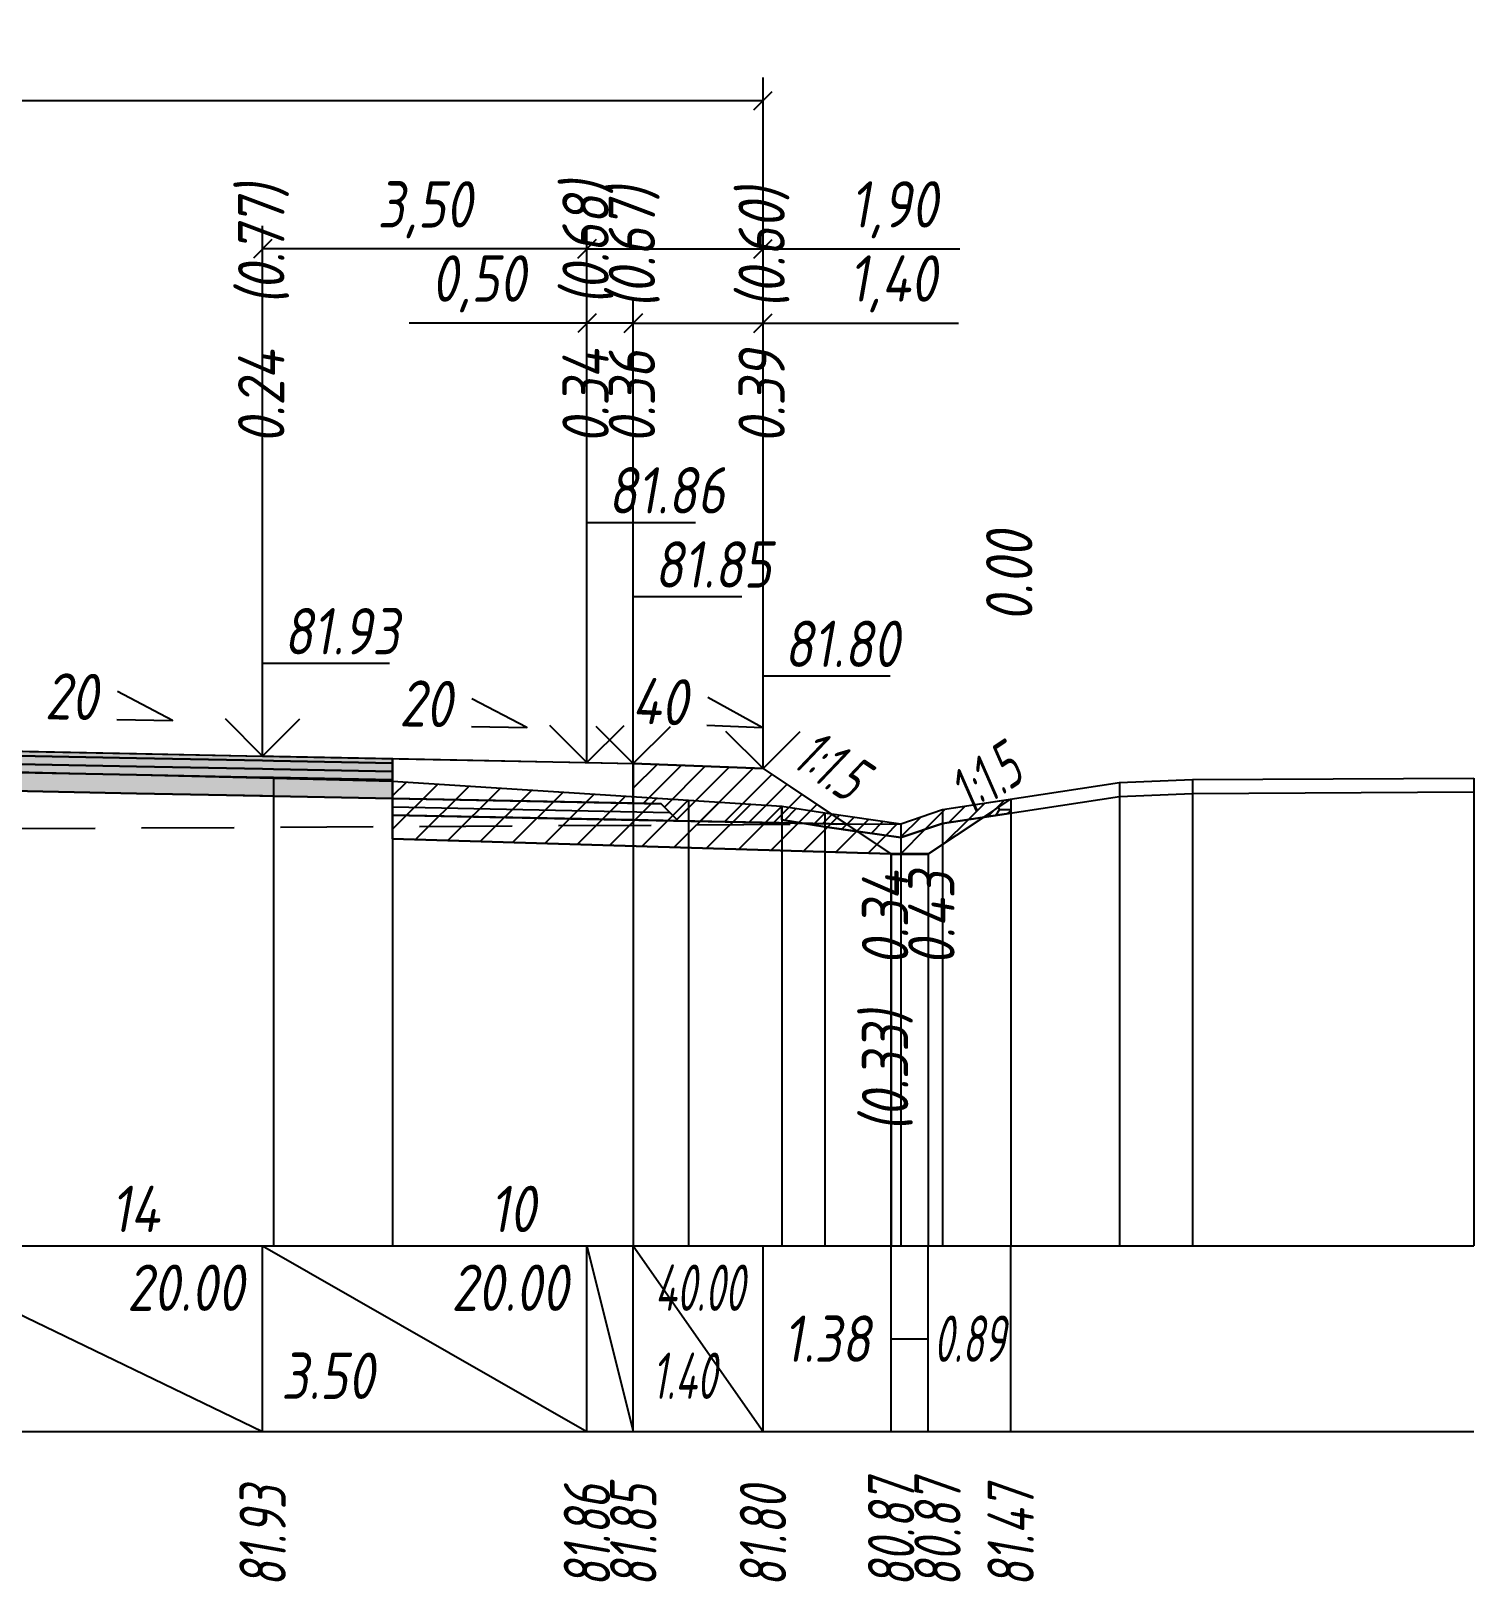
# Model space of a CAD drawing. Extents: x -717 to 1451, y -133302 to 233.
# Drawn here: x 166.3 to 244.2, y -25152.1 to -25068.5 of the extents above; entities that cross this region are included whole.
import ezdxf
from ezdxf.enums import TextEntityAlignment as Align

# ---------------------------------------------------------------- set-up
doc = ezdxf.new("R2010")
doc.units = 0
doc.linetypes.add('штриховая', pattern=[0.75, 0.5, -0.25])
for name, color, linetype in [('Интерполированный поперечник', 2, 'Continuous'), ('Код_514', 1, 'Continuous'), ('Контур_0', 7, 'Continuous'), ('Контур_2521', 7, 'Continuous'), ('Контур_2564', 7, 'Continuous'), ('Контур_2660', 7, 'Continuous'), ('Контур_2665', 7, 'Continuous'), ('Контур_400', 7, 'Continuous'), ('Контур_508', 7, 'Continuous'), ('Контур_512', 7, 'Continuous'), ('Контур_513', 7, 'Continuous'), ('Контур_818', 7, 'Continuous'), ('Красный поперечник', 1, 'Continuous'), ('Объём_2501', 7, 'Continuous'), ('Объём_2564', 7, 'Continuous'), ('Объём_2650', 7, 'Continuous'), ('Объём_2660', 7, 'Continuous'), ('Объём_2661', 7, 'Continuous'), ('Объём_2662', 7, 'Continuous'), ('Объём_2663', 7, 'Continuous'), ('Объём_2664', 7, 'Continuous'), ('Объём_2665', 7, 'Continuous'), ('Объём_2666', 7, 'Continuous'), ('Объём_2667', 7, 'Continuous'), ('Объём_2668', 7, 'Continuous'), ('Объём_2669', 7, 'Continuous'), ('Объём_2675', 7, 'Continuous'), ('Объём_2753', 7, 'Continuous'), ('Откосы', 7, 'Continuous'), ('Отметки покрытия', 7, 'Continuous'), ('Рабочие отметки', 7, 'Continuous'), ('Рабочие отметки доп.', 7, 'Continuous'), ('Слои выравнивания', 7, 'Continuous'), ('Таблица', 7, 'Continuous'), ('Уклоны проезжей части', 7, 'Continuous'), ('Черный поперечник', 3, 'Continuous')]:
    doc.layers.add(name, color=color, linetype=linetype)
for name, color, linetype, true_color in [('Контур_2540', 2, 'Continuous', 0xffff00), ('Контур_2560', 2, 'Continuous', 0xffff00), ('Контур_2561', 7, 'Continuous', 0xff8040), ('Контур_2562', 3, 'Continuous', 0x00ff00), ('Контур_2563', 7, 'Continuous', 0xff8000), ('Контур_2570', 7, 'Continuous', 0x80ff00), ('Контур_2725', 7, 'Continuous', 0x323232), ('Контур_2736', 4, 'Continuous', 0x00ffff), ('Контур_2737', 4, 'Continuous', 0x00ffff), ('Контур_2738', 4, 'Continuous', 0x00ffff), ('Контур_2739', 4, 'Continuous', 0x00ffff), ('Контур_2741', 4, 'Continuous', 0x00ffff), ('Контур_2742', 4, 'Continuous', 0x00ffff), ('Контур_2743', 4, 'Continuous', 0x00ffff), ('Контур_2744', 7, 'Continuous', 0xa4ffff), ('Контур_2745', 7, 'Continuous', 0xa4ffff), ('Контур_2747', 4, 'Continuous', 0x00ffff), ('Контур_2748', 4, 'Continuous', 0x00ffff), ('Контур_2749', 4, 'Continuous', 0x00ffff), ('Контур_2750', 4, 'Continuous', 0x00ffff), ('Контур_2751', 4, 'Continuous', 0x00ffff), ('Контур_2752', 4, 'Continuous', 0x00ffff), ('Контур_2760', 7, 'Continuous', 0x323232), ('Контур_2761', 7, 'Continuous', 0x323232), ('Контур_2762', 7, 'Continuous', 0x323232), ('Контур_2763', 7, 'Continuous', 0x323232), ('Контур_402', 7, 'Continuous', 0xff6464), ('Контур_703', 4, 'Continuous', 0x00ffff), ('Контур_705', 4, 'Continuous', 0x00ffff), ('Контур_707', 4, 'Continuous', 0x00ffff), ('Контур_720', 131, 'Continuous', 0xaaffff), ('Объём_2500', 7, 'Continuous', 0xc0c0c0), ('Объём_2520', 7, 'Continuous', 0x80ffff), ('Объём_2540', 2, 'Continuous', 0xffff00), ('Объём_2560', 2, 'Continuous', 0xffff00), ('Объём_2561', 7, 'Continuous', 0xff8040), ('Объём_2562', 3, 'Continuous', 0x00ff00), ('Объём_2563', 7, 'Continuous', 0xff8000), ('Объём_2570', 7, 'Continuous', 0x80ff00), ('Объём_2600', 7, 'Continuous', 0x808000), ('Объём_2620', 2, 'Continuous', 0xffff00), ('Объём_2746', 2, 'Continuous', 0xffff00)]:
    doc.layers.add(name, color=color, linetype=linetype, true_color=true_color)
doc.styles.get("Standard").update_dxf_attribs({"font": 'txt', "height": 2.5})
doc.styles.add('М', font='romand.shx', dxfattribs={"width": 0.8, "oblique": 10, "height": 2.5})
doc.dimstyles.new('ISO-25', dxfattribs={"dimtxt": 2.5, "dimasz": 2.5, "dimexe": 1.25, "dimexo": 0.625, "dimtad": 1, "dimtxsty": 'Standard', "dimcen": 2.5, "dimadec": 0, "dimazin": 0, "dimtfac": 1, "dimtmove": 0, "dimatfit": 3, "dimfxl": 1, "dimarcsym": 0})

# ---------------------------------------------------------------- blocks, each defined once
blk = doc.blocks.new('_Oblique')
at = {"color": 0, "linetype": 'ByBlock', "lineweight": -2}
blk.add_line((-0.5, -0.5), (0.5, 0.5), dxfattribs=at)
blk = doc.blocks.new('*D609')
at = {"color": 0, "lineweight": -2, "transparency": 16777216}
for p, q in [((198.846, -25107.409), (198.846, -25082.969)), ((205.846, -25107.689), (205.846, -25082.969)), ((198.846, -25084.219), (205.846, -25084.219)), ((205.846, -25084.219), (216.396, -25084.219))]:
    blk.add_line(p, q, dxfattribs=at)
at = {"layer": 'Defpoints', "color": 0, "transparency": 16777216}
for p in [(205.846, -25084.219), (198.846, -25108.034), (205.846, -25108.314)]:
    blk.add_point(p, dxfattribs=at)
at = {"color": 0, "lineweight": -2, "transparency": 16777216, "rotation": 180}
blk.add_blockref('_Oblique', (198.846, -25084.219), dxfattribs=at)
at = {"color": 0, "lineweight": -2, "transparency": 16777216}
blk.add_blockref('_Oblique', (205.846, -25084.219), dxfattribs=at)
at = {"color": 0, "transparency": 16777216, "insert": (212.856, -25082.106), "char_height": 2.5, "width": 8.75, "attachment_point": 5, "style": 'М'}
blk.add_mtext('1,40', dxfattribs=at)
blk = doc.blocks.new('*D611')
at = {"color": 0, "lineweight": -2, "transparency": 16777216}
for p, q in [((196.346, -25107.359), (196.346, -25082.969)), ((198.846, -25107.409), (198.846, -25082.969)), ((196.346, -25084.219), (186.743, -25084.219)), ((198.846, -25084.219), (196.346, -25084.219))]:
    blk.add_line(p, q, dxfattribs=at)
at = {"layer": 'Defpoints', "color": 0, "transparency": 16777216}
for p in [(198.846, -25084.219), (196.346, -25107.984), (198.846, -25108.034)]:
    blk.add_point(p, dxfattribs=at)
at = {"color": 0, "lineweight": -2, "transparency": 16777216, "rotation": 180}
blk.add_blockref('_Oblique', (196.346, -25084.219), dxfattribs=at)
at = {"color": 0, "lineweight": -2, "transparency": 16777216}
blk.add_blockref('_Oblique', (198.846, -25084.219), dxfattribs=at)
at = {"color": 0, "transparency": 16777216, "insert": (190.505, -25082.106), "char_height": 2.5, "width": 9.16667, "attachment_point": 5, "style": 'М'}
blk.add_mtext('0,50', dxfattribs=at)
blk = doc.blocks.new('*D613')
at = {"color": 0, "lineweight": -2, "transparency": 16777216}
for p, q in [((178.846, -25107.009), (178.846, -25078.969)), ((196.346, -25107.359), (196.346, -25078.969)), ((196.346, -25080.219), (178.846, -25080.219))]:
    blk.add_line(p, q, dxfattribs=at)
at = {"layer": 'Defpoints', "color": 0, "transparency": 16777216}
for p in [(178.846, -25080.219), (178.846, -25107.634), (196.346, -25107.984)]:
    blk.add_point(p, dxfattribs=at)
at = {"color": 0, "lineweight": -2, "transparency": 16777216, "rotation": 180}
blk.add_blockref('_Oblique', (178.846, -25080.219), dxfattribs=at)
at = {"color": 0, "lineweight": -2, "transparency": 16777216}
blk.add_blockref('_Oblique', (196.346, -25080.219), dxfattribs=at)
at = {"color": 0, "transparency": 16777216, "insert": (187.596, -25078.106), "char_height": 2.5, "width": 9.58333, "attachment_point": 5, "style": 'М'}
blk.add_mtext('3,50', dxfattribs=at)
blk = doc.blocks.new('*D614')
at = {"color": 0, "lineweight": -2, "transparency": 16777216}
for p, q in [((196.346, -25107.359), (196.346, -25078.969)), ((205.846, -25107.689), (205.846, -25078.969)), ((196.346, -25080.219), (205.846, -25080.219)), ((205.846, -25080.219), (216.461, -25080.219))]:
    blk.add_line(p, q, dxfattribs=at)
at = {"layer": 'Defpoints', "color": 0, "transparency": 16777216}
for p in [(196.346, -25080.219), (196.346, -25107.984), (205.846, -25108.314)]:
    blk.add_point(p, dxfattribs=at)
at = {"color": 0, "lineweight": -2, "transparency": 16777216, "rotation": 180}
blk.add_blockref('_Oblique', (196.346, -25080.219), dxfattribs=at)
at = {"color": 0, "lineweight": -2, "transparency": 16777216}
blk.add_blockref('_Oblique', (205.846, -25080.219), dxfattribs=at)
at = {"color": 0, "transparency": 16777216, "insert": (212.92, -25078.106), "char_height": 2.5, "width": 8.75, "attachment_point": 5, "style": 'М'}
blk.add_mtext('1,90', dxfattribs=at)
blk = doc.blocks.new('*D616')
at = {"color": 0, "lineweight": -2, "transparency": 16777216}
for p, q in [((110.346, -25107.689), (110.346, -25070.969)), ((205.846, -25107.689), (205.846, -25070.969)), ((110.346, -25072.219), (205.846, -25072.219))]:
    blk.add_line(p, q, dxfattribs=at)
at = {"layer": 'Defpoints', "color": 0, "transparency": 16777216}
for p in [(205.846, -25072.219), (110.346, -25108.314), (205.846, -25108.314)]:
    blk.add_point(p, dxfattribs=at)
at = {"color": 0, "lineweight": -2, "transparency": 16777216, "rotation": 180}
blk.add_blockref('_Oblique', (110.346, -25072.219), dxfattribs=at)
at = {"color": 0, "lineweight": -2, "transparency": 16777216}
blk.add_blockref('_Oblique', (205.846, -25072.219), dxfattribs=at)
at = {"color": 0, "transparency": 16777216, "insert": (158.096, -25070.106), "char_height": 2.5, "width": 10.41667, "attachment_point": 5, "style": 'М'}
blk.add_mtext('19,10', dxfattribs=at)

msp = doc.modelspace()

# ---------------------------------------------------------------- hatches: boundary and pattern name
at = {"layer": 'Объём_2563'}
h = msp.add_hatch(dxfattribs=at)
h.set_pattern_fill('ANSI31', color=256, scale=0.3)
h.paths.add_polyline_path([(201.265, -25111.07), (200.346, -25110.151), (198.846, -25110.121), (198.846, -25107.971), (205.846, -25108.251), (210.346, -25111.251)])
at = {"layer": 'Объём_2570'}
h = msp.add_hatch(dxfattribs=at)
h.set_pattern_fill('ANSI31', color=256, scale=0.2)
h.paths.add_polyline_path([(219.207, -25110.645), (215.525, -25111.203), (213.285, -25111.972), (209.178, -25111.394), (206.857, -25111.018), (206.857, -25110.268), (209.178, -25110.644), (213.285, -25111.222), (215.525, -25110.453), (219.207, -25109.895)])
at = {"layer": 'Объём_2600'}
h = msp.add_hatch(dxfattribs=at)
h.set_pattern_fill('ANSI31', color=6, scale=0.4)
h.paths.add_polyline_path([(206.857, -25110.268), (206.857, -25111.018), (209.178, -25111.394), (213.285, -25111.972), (215.525, -25111.203), (217.75, -25110.866), (214.78, -25112.846), (212.738, -25112.846), (185.859, -25112.039), (185.859, -25108.925)])
h = msp.add_hatch(dxfattribs=at)
h.set_pattern_fill('HONEY', color=5, scale=0.3)
h.paths.add_polyline_path([(217.75, -25110.866), (219.207, -25109.895), (219.207, -25110.645)])
at = {"layer": 'Слои выравнивания'}
for color, points in [(2, [(158.096, -25107.156), (159.659, -25107.188), (161.083, -25107.216), (172.032, -25107.435), (178.846, -25107.571), (179.434, -25107.583), (185.859, -25107.712), (185.859, -25107.962), (179.434, -25107.833), (178.846, -25107.821), (172.032, -25107.685), (161.083, -25107.466), (159.659, -25107.438), (158.096, -25107.406)]), (3, [(158.096, -25107.406), (159.659, -25107.438), (161.083, -25107.466), (172.032, -25107.685), (178.846, -25107.821), (179.434, -25107.833), (185.859, -25107.962), (185.859, -25108.412), (179.434, -25108.283), (178.846, -25108.271), (172.032, -25108.135), (161.083, -25107.916), (159.659, -25107.888), (158.096, -25107.856)]), (4, [(158.096, -25107.856), (159.659, -25107.888), (161.083, -25107.916), (172.032, -25108.135), (178.846, -25108.271), (179.434, -25108.283), (185.859, -25108.412), (185.859, -25108.862), (179.434, -25108.733), (178.846, -25108.721), (172.032, -25108.585), (161.083, -25108.366), (159.659, -25108.338), (158.096, -25108.306)]), (5, [(158.096, -25108.306), (159.659, -25108.338), (161.083, -25108.366), (172.032, -25108.585), (178.846, -25108.721), (179.434, -25108.733), (185.859, -25108.862), (185.859, -25109.862), (179.434, -25109.733), (178.846, -25109.721), (172.032, -25109.585), (161.083, -25109.366), (159.659, -25109.338), (158.096, -25109.306)])]:
    msp.add_hatch(color=color, dxfattribs=at).paths.add_polyline_path(points)

# ---------------------------------------------------------------- linework, layer by layer
at = {"layer": 'Интерполированный поперечник', "linetype": 'штриховая', "ltscale": 10, "flags": 128}
msp.add_lwpolyline([(104.807, -25111.817), (213.285, -25111.222)], dxfattribs=at)
at = {"layer": 'Код_514'}
for p, q in [((158.096, -25134), (178.846, -25144)), ((178.846, -25144), (178.846, -25134)), ((178.846, -25134), (196.346, -25144)), ((196.346, -25144), (196.346, -25134)), ((196.346, -25134), (198.846, -25144)), ((198.846, -25144), (198.846, -25134)), ((198.846, -25134), (205.846, -25144)), ((205.846, -25144), (205.846, -25134)), ((212.759, -25144), (212.759, -25134)), ((214.759, -25144), (214.759, -25134)), ((219.207, -25144), (219.207, -25134)), ((212.759, -25139), (214.759, -25139))]:
    msp.add_line(p, q, dxfattribs=at)
at = {"layer": 'Контур_0', "flags": 128}
for points in [[(185.859, -25107.712), (198.846, -25107.971), (198.846, -25110.121), (185.859, -25109.862), (185.859, -25107.712), (185.859, -25107.712)], [(205.846, -25108.251), (210.327, -25111.238), (210.327, -25111.238), (210.327, -25111.238), (210.327, -25111.238), (210.327, -25111.238), (210.327, -25111.238), (210.327, -25111.238), (210.327, -25111.238), (210.327, -25111.238), (210.327, -25111.238), (210.327, -25111.238), (210.327, -25111.238), (210.327, -25111.238), (210.327, -25111.238), (212.759, -25112.86)], [(205.846, -25108.251), (210.327, -25111.238), (210.327, -25111.238), (210.327, -25111.238), (210.327, -25111.238), (210.327, -25111.238), (210.327, -25111.238), (210.327, -25111.238), (210.327, -25111.238), (210.327, -25111.238), (210.327, -25111.238), (210.327, -25111.238), (210.327, -25111.238), (210.327, -25111.238), (210.327, -25111.238), (212.759, -25112.86), (214.759, -25112.86), (219.207, -25109.895), (219.207, -25109.895), (219.207, -25109.895), (219.207, -25109.895), (219.207, -25109.895), (219.207, -25109.895), (219.207, -25109.895), (219.207, -25109.895), (219.207, -25109.895), (219.207, -25109.895), (219.207, -25109.895), (219.207, -25109.895), (219.207, -25109.895)], [(198.846, -25111.021), (185.859, -25110.762), (185.859, -25109.862), (200.346, -25110.151), (201.265, -25111.07), (198.846, -25111.021), (198.846, -25111.021)], [(198.846, -25110.121), (200.346, -25110.151), (201.265, -25111.07), (210.346, -25111.251)]]:
    msp.add_lwpolyline(points, dxfattribs=at)
at = {"layer": 'Контур_2521', "color": 250, "flags": 128}
msp.add_lwpolyline([(185.859, -25110.312), (200.806, -25110.611)], dxfattribs=at)
at = {"layer": 'Контур_2540', "flags": 128}
msp.add_lwpolyline([(196.346, -25110.971), (210.346, -25111.251), (212.738, -25112.846), (185.859, -25112.039), (185.859, -25110.762), (196.346, -25110.971), (196.346, -25110.971)], dxfattribs=at)
at = {"layer": 'Контур_2560', "flags": 128}
msp.add_lwpolyline([(198.846, -25107.971), (205.846, -25108.251), (205.846, -25108.251), (205.846, -25108.251)], dxfattribs=at)
at = {"layer": 'Контур_2561', "flags": 128}
msp.add_lwpolyline([(198.846, -25107.971), (198.846, -25107.971), (205.846, -25108.251), (205.846, -25108.251), (198.846, -25107.971)], dxfattribs=at)
at = {"layer": 'Контур_2562', "flags": 128}
msp.add_lwpolyline([(205.846, -25108.251), (205.846, -25108.251), (205.846, -25108.251), (205.846, -25108.251), (205.846, -25108.251)], dxfattribs=at)
at = {"layer": 'Контур_2563', "flags": 128}
msp.add_lwpolyline([(201.265, -25111.07), (200.346, -25110.151), (198.846, -25110.121), (198.846, -25107.971), (205.846, -25108.251), (210.346, -25111.251), (201.265, -25111.07), (201.265, -25111.07)], dxfattribs=at)
at = {"layer": 'Контур_2564', "flags": 128}
msp.add_lwpolyline([(198.846, -25107.971), (205.846, -25108.251)], dxfattribs=at)
at = {"layer": 'Контур_2570', "flags": 128}
msp.add_lwpolyline([(161.083, -25108.31), (179.434, -25108.771), (185.859, -25108.925), (201.824, -25109.948), (206.857, -25110.268), (206.857, -25111.018), (209.178, -25111.394), (213.285, -25111.972), (213.285, -25111.972), (215.525, -25111.203), (225.087, -25109.752), (229.02, -25109.591), (244.207, -25109.511)], dxfattribs=at)
at = {"layer": 'Контур_2660', "flags": 128}
msp.add_lwpolyline([(185.859, -25112.039), (212.738, -25112.846)], dxfattribs=at)
at = {"layer": 'Контур_2665', "flags": 128}
msp.add_lwpolyline([(205.846, -25108.251), (205.846, -25108.251)], dxfattribs=at)
at = {"layer": 'Контур_2725', "flags": 128}
msp.add_lwpolyline([(136.534, -25109.738), (137.346, -25109.721), (142.804, -25109.612), (158.096, -25109.306), (159.659, -25109.338), (161.083, -25109.366), (172.032, -25109.585), (178.846, -25109.721), (179.434, -25109.733), (185.859, -25109.862)], dxfattribs=at)
at = {"layer": 'Контур_2736', "flags": 128}
for points in [[(205.846, -25108.251), (210.327, -25111.238)], [(210.327, -25111.238), (212.759, -25112.86)]]:
    msp.add_lwpolyline(points, dxfattribs=at)
at = {"layer": 'Контур_2737', "flags": 128}
msp.add_lwpolyline([(210.327, -25111.238), (210.327, -25111.238)], dxfattribs=at)
at = {"layer": 'Контур_2738', "flags": 128}
msp.add_lwpolyline([(210.327, -25111.238), (210.327, -25111.238)], dxfattribs=at)
at = {"layer": 'Контур_2739', "flags": 128}
msp.add_lwpolyline([(210.327, -25111.238), (210.327, -25111.238)], dxfattribs=at)
at = {"layer": 'Контур_2741', "flags": 128}
msp.add_lwpolyline([(219.207, -25109.895), (219.207, -25109.895)], dxfattribs=at)
at = {"layer": 'Контур_2742', "flags": 128}
msp.add_lwpolyline([(219.207, -25109.895), (219.207, -25109.895)], dxfattribs=at)
at = {"layer": 'Контур_2743', "flags": 128}
msp.add_lwpolyline([(219.207, -25109.895), (219.207, -25109.895)], dxfattribs=at)
at = {"layer": 'Контур_2744', "flags": 128}
msp.add_lwpolyline([(219.207, -25109.895), (219.207, -25109.895)], dxfattribs=at)
msp.add_lwpolyline([(219.207, -25109.895), (219.207, -25109.895)], dxfattribs=at)
msp.add_lwpolyline([(219.207, -25109.895), (219.207, -25109.895)], dxfattribs=at)
msp.add_lwpolyline([(219.207, -25109.895), (219.207, -25109.895)], dxfattribs=at)
msp.add_lwpolyline([(219.207, -25109.895), (219.207, -25109.895)], dxfattribs=at)
msp.add_lwpolyline([(219.207, -25109.895), (219.207, -25109.895)], dxfattribs=at)
at = {"layer": 'Контур_2745', "flags": 128}
msp.add_lwpolyline([(210.327, -25111.238), (210.327, -25111.238)], dxfattribs=at)
msp.add_lwpolyline([(210.327, -25111.238), (210.327, -25111.238)], dxfattribs=at)
msp.add_lwpolyline([(210.327, -25111.238), (210.327, -25111.238)], dxfattribs=at)
msp.add_lwpolyline([(210.327, -25111.238), (210.327, -25111.238)], dxfattribs=at)
msp.add_lwpolyline([(210.327, -25111.238), (210.327, -25111.238)], dxfattribs=at)
msp.add_lwpolyline([(210.327, -25111.238), (210.327, -25111.238)], dxfattribs=at)
at = {"layer": 'Контур_2747', "flags": 128}
msp.add_lwpolyline([(210.327, -25111.238), (210.327, -25111.238)], dxfattribs=at)
at = {"layer": 'Контур_2748', "flags": 128}
msp.add_lwpolyline([(210.327, -25111.238), (210.327, -25111.238)], dxfattribs=at)
at = {"layer": 'Контур_2749', "flags": 128}
msp.add_lwpolyline([(210.327, -25111.238), (210.327, -25111.238)], dxfattribs=at)
at = {"layer": 'Контур_2750', "flags": 128}
msp.add_lwpolyline([(219.207, -25109.895), (219.207, -25109.895)], dxfattribs=at)
at = {"layer": 'Контур_2751', "flags": 128}
msp.add_lwpolyline([(219.207, -25109.895), (219.207, -25109.895)], dxfattribs=at)
at = {"layer": 'Контур_2752', "flags": 128}
msp.add_lwpolyline([(219.207, -25109.895), (219.207, -25109.895)], dxfattribs=at)
at = {"layer": 'Контур_2760', "flags": 128}
msp.add_lwpolyline([(136.534, -25107.588), (137.346, -25107.571), (142.804, -25107.462), (158.096, -25107.156), (159.659, -25107.188), (161.083, -25107.216), (172.032, -25107.435), (178.846, -25107.571), (179.434, -25107.583), (185.859, -25107.712)], dxfattribs=at)
at = {"layer": 'Контур_2761', "flags": 128}
msp.add_lwpolyline([(136.534, -25107.838), (137.346, -25107.821), (142.804, -25107.712), (158.096, -25107.406), (159.659, -25107.438), (161.083, -25107.466), (172.032, -25107.685), (178.846, -25107.821), (179.434, -25107.833), (185.859, -25107.962)], dxfattribs=at)
at = {"layer": 'Контур_2762', "flags": 128}
msp.add_lwpolyline([(136.534, -25108.288), (137.346, -25108.271), (142.804, -25108.162), (158.096, -25107.856), (159.659, -25107.888), (161.083, -25107.916), (172.032, -25108.135), (178.846, -25108.271), (179.434, -25108.283), (185.859, -25108.412)], dxfattribs=at)
at = {"layer": 'Контур_2763', "flags": 128}
msp.add_lwpolyline([(136.534, -25108.738), (137.346, -25108.721), (142.804, -25108.612), (158.096, -25108.306), (159.659, -25108.338), (161.083, -25108.366), (172.032, -25108.585), (178.846, -25108.721), (179.434, -25108.733), (185.859, -25108.862)], dxfattribs=at)
at = {"layer": 'Контур_400', "flags": 128}
msp.add_lwpolyline([(158.096, -25107.156), (178.846, -25107.571), (196.346, -25107.921), (196.346, -25107.921), (196.346, -25107.921), (196.346, -25107.921), (196.346, -25107.921), (196.346, -25107.921), (198.846, -25107.971)], dxfattribs=at)
at = {"layer": 'Контур_402', "flags": 128}
msp.add_lwpolyline([(105, -25112.799), (136.534, -25111.853), (136.534, -25109.738), (158.096, -25109.306), (185.859, -25109.862), (185.859, -25112.039), (212.738, -25112.846)], dxfattribs=at)
at = {"layer": 'Контур_508', "flags": 128}
msp.add_lwpolyline([(105, -25112.799), (136.534, -25111.853), (136.534, -25109.738), (158.096, -25109.306), (185.859, -25109.862), (185.859, -25112.039), (212.738, -25112.846), (212.759, -25112.86), (214.759, -25112.86), (219.207, -25109.895)], dxfattribs=at)
at = {"layer": 'Контур_512', "flags": 128}
msp.add_lwpolyline([(185.859, -25112.039), (212.738, -25112.846), (212.759, -25112.86), (214.759, -25112.86), (219.207, -25109.895)], dxfattribs=at)
at = {"layer": 'Контур_513', "flags": 128}
msp.add_lwpolyline([(105, -25112.799), (136.534, -25111.853), (136.534, -25109.738), (158.096, -25109.306), (185.859, -25109.862), (185.859, -25112.039), (212.738, -25112.846), (212.759, -25112.86), (214.759, -25112.86), (219.207, -25109.895)], dxfattribs=at)
at = {"layer": 'Контур_703', "flags": 128}
msp.add_lwpolyline([(205.846, -25108.251), (210.327, -25111.238)], dxfattribs=at)
at = {"layer": 'Контур_705', "flags": 128}
msp.add_lwpolyline([(210.327, -25111.238), (210.327, -25111.238)], dxfattribs=at)
at = {"layer": 'Контур_707', "flags": 128}
msp.add_lwpolyline([(214.759, -25112.86), (219.207, -25109.895)], dxfattribs=at)
at = {"layer": 'Контур_720', "flags": 128}
msp.add_lwpolyline([(212.759, -25112.86), (214.759, -25112.86)], dxfattribs=at)
at = {"layer": 'Контур_818', "flags": 128}
msp.add_lwpolyline([(105, -25112.537), (112.189, -25111.433), (115.051, -25110.984), (115.051, -25110.234), (130.767, -25109.187), (136.534, -25108.795), (142.804, -25108.67), (158.096, -25108.368), (161.083, -25108.31), (179.434, -25108.771), (185.859, -25108.925), (201.824, -25109.948), (206.857, -25110.268), (206.857, -25111.018), (209.178, -25111.394), (213.285, -25111.972), (213.285, -25111.972), (215.525, -25111.203), (219.207, -25110.645)], dxfattribs=at)
at = {"layer": 'Красный поперечник'}
for p, q in [((158.096, -25107.156), (178.846, -25107.571)), ((178.846, -25107.571), (196.346, -25107.921)), ((196.346, -25107.921), (198.846, -25107.971)), ((198.846, -25107.971), (205.846, -25108.251)), ((205.846, -25108.251), (212.759, -25112.86)), ((214.759, -25112.86), (219.207, -25109.895)), ((219.207, -25109.895), (219.207, -25134)), ((185.859, -25112.039), (185.859, -25134)), ((212.738, -25112.846), (212.738, -25134)), ((212.759, -25112.86), (212.759, -25134)), ((212.759, -25112.86), (214.759, -25112.86)), ((214.759, -25112.86), (214.759, -25134))]:
    msp.add_line(p, q, dxfattribs=at)
at = {"layer": 'Объём_2500', "flags": 128}
msp.add_lwpolyline([(185.859, -25107.712), (198.846, -25107.971), (198.846, -25110.121), (185.859, -25109.862), (185.859, -25107.712), (185.859, -25107.712)], dxfattribs=at)
at = {"layer": 'Объём_2501', "flags": 128}
msp.add_lwpolyline([(158.096, -25107.156), (178.846, -25107.571), (196.346, -25107.921), (196.346, -25107.921), (196.346, -25107.921), (196.346, -25107.921), (196.346, -25107.921), (196.346, -25107.921), (198.846, -25107.971)], dxfattribs=at)
at = {"layer": 'Объём_2520', "color": 250, "flags": 128}
msp.add_lwpolyline([(198.846, -25111.021), (185.859, -25110.762), (185.859, -25109.862), (200.346, -25110.151), (201.265, -25111.07), (198.846, -25111.021), (198.846, -25111.021)], dxfattribs=at)
at = {"layer": 'Объём_2540', "flags": 128}
msp.add_lwpolyline([(196.346, -25110.971), (210.346, -25111.251), (212.738, -25112.846), (185.859, -25112.039), (185.859, -25110.762), (196.346, -25110.971), (196.346, -25110.971)], dxfattribs=at)
at = {"layer": 'Объём_2560', "flags": 128}
msp.add_lwpolyline([(198.846, -25107.971), (205.846, -25108.251), (205.846, -25108.251), (205.846, -25108.251)], dxfattribs=at)
at = {"layer": 'Объём_2561', "flags": 128}
msp.add_lwpolyline([(198.846, -25107.971), (198.846, -25107.971), (205.846, -25108.251), (205.846, -25108.251), (198.846, -25107.971)], dxfattribs=at)
at = {"layer": 'Объём_2562', "flags": 128}
msp.add_lwpolyline([(205.846, -25108.251), (205.846, -25108.251), (205.846, -25108.251), (205.846, -25108.251), (205.846, -25108.251)], dxfattribs=at)
at = {"layer": 'Объём_2563', "color": 250, "flags": 128}
msp.add_lwpolyline([(201.265, -25111.07), (200.346, -25110.151), (198.846, -25110.121), (198.846, -25107.971), (205.846, -25108.251), (210.346, -25111.251), (201.265, -25111.07), (201.265, -25111.07)], dxfattribs=at)
at = {"layer": 'Объём_2564', "flags": 128}
msp.add_lwpolyline([(198.846, -25107.971), (205.846, -25108.251)], dxfattribs=at)
at = {"layer": 'Объём_2570', "flags": 128}
msp.add_lwpolyline([(219.207, -25110.645), (215.525, -25111.203), (213.285, -25111.972), (209.178, -25111.394), (206.857, -25111.018), (206.857, -25110.268), (209.178, -25110.644), (213.285, -25111.222), (215.525, -25110.453), (219.207, -25109.895), (219.207, -25110.645), (219.207, -25110.645)], dxfattribs=at)
at = {"layer": 'Объём_2600', "color": 5, "flags": 128}
msp.add_lwpolyline([(217.75, -25110.866), (219.207, -25109.895), (219.207, -25110.645), (217.75, -25110.866), (217.75, -25110.866)], dxfattribs=at)
at = {"layer": 'Объём_2620', "flags": 128}
msp.add_lwpolyline([(212.738, -25112.846), (214.78, -25112.846), (214.759, -25112.86), (212.759, -25112.86), (212.738, -25112.846), (212.738, -25112.846)], dxfattribs=at)
at = {"layer": 'Объём_2650', "color": 6, "flags": 128}
msp.add_lwpolyline([(206.857, -25110.268), (206.857, -25111.018), (209.178, -25111.394), (213.285, -25111.972), (215.525, -25111.203), (217.75, -25110.866), (214.78, -25112.846), (212.738, -25112.846), (185.859, -25112.039), (185.859, -25108.925), (206.857, -25110.268), (206.857, -25110.268)], dxfattribs=at)
at = {"layer": 'Объём_2660', "flags": 128}
msp.add_lwpolyline([(185.859, -25112.039), (212.738, -25112.846)], dxfattribs=at)
at = {"layer": 'Объём_2661', "flags": 128}
msp.add_lwpolyline([(205.846, -25108.251), (210.327, -25111.238), (212.738, -25112.846)], dxfattribs=at)
at = {"layer": 'Объём_2662', "flags": 128}
msp.add_lwpolyline([(214.78, -25112.846), (219.207, -25109.895)], dxfattribs=at)
at = {"layer": 'Объём_2663', "flags": 128}
for points in [[(212.738, -25112.846), (212.759, -25112.86)], [(214.759, -25112.86), (214.78, -25112.846)]]:
    msp.add_lwpolyline(points, dxfattribs=at)
at = {"layer": 'Объём_2664', "flags": 128}
msp.add_lwpolyline([(212.759, -25112.86), (214.759, -25112.86)], dxfattribs=at)
at = {"layer": 'Объём_2665', "flags": 128}
msp.add_lwpolyline([(205.846, -25108.251), (205.846, -25108.251)], dxfattribs=at)
at = {"layer": 'Объём_2666', "flags": 128}
for points in [[(205.846, -25108.251), (210.327, -25111.238)], [(210.327, -25111.238), (212.738, -25112.846)]]:
    msp.add_lwpolyline(points, dxfattribs=at)
at = {"layer": 'Объём_2667', "flags": 128}
for points in [[(219.207, -25109.895), (219.207, -25109.895)], [(210.327, -25111.238), (210.327, -25111.238)]]:
    msp.add_lwpolyline(points, dxfattribs=at)
at = {"layer": 'Объём_2668', "flags": 128}
for points in [[(219.207, -25109.895), (219.207, -25109.895)], [(210.327, -25111.238), (210.327, -25111.238)]]:
    msp.add_lwpolyline(points, dxfattribs=at)
at = {"layer": 'Объём_2669', "flags": 128}
for points in [[(219.207, -25109.895), (219.207, -25109.895)], [(210.327, -25111.238), (210.327, -25111.238)]]:
    msp.add_lwpolyline(points, dxfattribs=at)
at = {"layer": 'Объём_2675', "flags": 128}
for points in [[(219.207, -25109.895), (219.207, -25109.895)], [(219.207, -25109.895), (219.207, -25109.895)], [(219.207, -25109.895), (219.207, -25109.895)], [(219.207, -25109.895), (219.207, -25109.895)], [(219.207, -25109.895), (219.207, -25109.895)], [(219.207, -25109.895), (219.207, -25109.895)], [(210.327, -25111.238), (210.327, -25111.238)], [(210.327, -25111.238), (210.327, -25111.238)], [(210.327, -25111.238), (210.327, -25111.238)], [(210.327, -25111.238), (210.327, -25111.238)], [(210.327, -25111.238), (210.327, -25111.238)], [(210.327, -25111.238), (210.327, -25111.238)]]:
    msp.add_lwpolyline(points, dxfattribs=at)
at = {"layer": 'Объём_2746', "flags": 128}
msp.add_lwpolyline([(201.824, -25109.948), (206.857, -25110.268), (206.857, -25111.018), (209.178, -25111.394), (210.93, -25111.641), (212.738, -25112.846), (185.859, -25112.039), (185.859, -25108.925), (201.824, -25109.948), (201.824, -25109.948)], dxfattribs=at)
at = {"layer": 'Объём_2753', "flags": 128}
msp.add_lwpolyline([(185.859, -25107.712), (185.859, -25107.712)], dxfattribs=at)
at = {"layer": 'Откосы', "color": 1, "flags": 128}
for points in [[(170.985, -25105.597), (173.984, -25105.657), (171.015, -25104.097)], [(190.11, -25105.98), (193.109, -25106.04), (190.14, -25104.48)], [(202.807, -25105.911), (205.805, -25106.031), (202.867, -25104.412)]]:
    msp.add_lwpolyline(points, dxfattribs=at)
at = {"layer": 'Отметки покрытия', "color": 1}
for p, q in [((196.346, -25107.921), (196.346, -25094.971)), ((196.346, -25094.971), (202.196, -25094.971)), ((198.846, -25107.971), (198.846, -25098.971)), ((198.846, -25098.971), (204.696, -25098.971)), ((178.846, -25107.571), (178.846, -25102.571)), ((178.846, -25102.571), (185.696, -25102.571)), ((205.846, -25108.251), (205.846, -25103.251)), ((205.846, -25103.251), (212.696, -25103.251)), ((178.846, -25107.571), (176.846, -25105.571)), ((178.846, -25107.571), (180.846, -25105.571)), ((196.346, -25107.921), (194.346, -25105.921)), ((196.346, -25107.921), (198.346, -25105.921)), ((198.846, -25107.971), (196.846, -25105.971)), ((198.846, -25107.971), (200.846, -25105.971)), ((205.846, -25108.251), (203.846, -25106.251)), ((205.846, -25108.251), (207.846, -25106.251))]:
    msp.add_line(p, q, dxfattribs=at)
at = {"layer": 'Слои выравнивания'}
for p, q in [((185.859, -25107.712), (185.859, -25134)), ((198.846, -25107.971), (198.846, -25134))]:
    msp.add_line(p, q, dxfattribs=at)
at = {"layer": 'Слои выравнивания', "color": 2, "flags": 128}
msp.add_lwpolyline([(158.096, -25107.156), (159.659, -25107.188), (161.083, -25107.216), (172.032, -25107.435), (178.846, -25107.571), (179.434, -25107.583), (185.859, -25107.712), (185.859, -25107.962), (179.434, -25107.833), (178.846, -25107.821), (172.032, -25107.685), (161.083, -25107.466), (159.659, -25107.438), (158.096, -25107.406)], close=True, dxfattribs=at)
at = {"layer": 'Слои выравнивания', "color": 3, "flags": 128}
msp.add_lwpolyline([(158.096, -25107.406), (159.659, -25107.438), (161.083, -25107.466), (172.032, -25107.685), (178.846, -25107.821), (179.434, -25107.833), (185.859, -25107.962), (185.859, -25108.412), (179.434, -25108.283), (178.846, -25108.271), (172.032, -25108.135), (161.083, -25107.916), (159.659, -25107.888), (158.096, -25107.856)], close=True, dxfattribs=at)
at = {"layer": 'Слои выравнивания', "color": 4, "flags": 128}
msp.add_lwpolyline([(158.096, -25107.856), (159.659, -25107.888), (161.083, -25107.916), (172.032, -25108.135), (178.846, -25108.271), (179.434, -25108.283), (185.859, -25108.412), (185.859, -25108.862), (179.434, -25108.733), (178.846, -25108.721), (172.032, -25108.585), (161.083, -25108.366), (159.659, -25108.338), (158.096, -25108.306)], close=True, dxfattribs=at)
at = {"layer": 'Слои выравнивания', "color": 5, "flags": 128}
msp.add_lwpolyline([(158.096, -25108.306), (159.659, -25108.338), (161.083, -25108.366), (172.032, -25108.585), (178.846, -25108.721), (179.434, -25108.733), (185.859, -25108.862), (185.859, -25109.862), (179.434, -25109.733), (178.846, -25109.721), (172.032, -25109.585), (161.083, -25109.366), (159.659, -25109.338), (158.096, -25109.306)], close=True, dxfattribs=at)
at = {"layer": 'Таблица'}
for p, q in [((80, -25134), (244.207, -25134)), ((80, -25144), (244.207, -25144))]:
    msp.add_line(p, q, dxfattribs=at)
at = {"layer": 'Черный поперечник', "color": 7}
for p, q in [((179.434, -25108.771), (179.434, -25134)), ((185.859, -25108.925), (185.859, -25134)), ((229.02, -25108.841), (229.02, -25134)), ((244.207, -25108.761), (244.207, -25134)), ((225.087, -25109.002), (225.087, -25134)), ((201.824, -25109.948), (201.824, -25134)), ((206.857, -25110.268), (206.857, -25134)), ((215.525, -25110.453), (215.525, -25134)), ((209.178, -25110.644), (209.178, -25134)), ((213.285, -25111.222), (213.285, -25134))]:
    msp.add_line(p, q, dxfattribs=at)
at = {"layer": 'Черный поперечник', "flags": 128}
msp.add_lwpolyline([(80, -25114), (85.842, -25113.792), (88.977, -25113.508), (104.807, -25111.817), (112.189, -25110.683), (115.051, -25110.234), (130.767, -25109.187), (136.534, -25108.795), (142.804, -25108.67), (158.096, -25108.368), (161.083, -25108.31), (179.434, -25108.771), (185.859, -25108.925), (201.824, -25109.948), (206.857, -25110.268), (209.178, -25110.644), (213.285, -25111.222), (215.525, -25110.453), (225.087, -25109.002), (229.02, -25108.841), (244.207, -25108.761)], dxfattribs=at)

# ---------------------------------------------------------------- texts
at = {"layer": 'Код_514', "style": 'М', "oblique": 10}
for s, width, p in [('20.00', 0.8, (177.846, -25135)), ('20.00', 0.8, (195.346, -25135)), ('40.00', 0.6, (204.846, -25135))]:
    msp.add_text(s, height=2.5, dxfattribs=dict(at, width=width)).set_placement(p, align=Align.TOP_RIGHT)
for s, width, p in [('1.38', 0.8, (209.303, -25139)), ('0.89', 0.6, (216.983, -25139))]:
    msp.add_text(s, height=2.5, dxfattribs=dict(at, width=width)).set_placement(p, align=Align.MIDDLE_CENTER)
for s, width, p in [('3.50', 0.8, (179.846, -25143)), ('1.40', 0.6, (199.846, -25143))]:
    msp.add_text(s, height=2.5, dxfattribs=dict(at, width=width)).set_placement(p, align=Align.BOTTOM_LEFT)
at = {"layer": 'Код_514', "style": 'М', "oblique": 10, "width": 0.7}
for s, p in [('81.85', (198.846, -25152.382)), ('80.87', (212.759, -25152.382)), ('80.87', (215.259, -25152.382)), ('81.93', (178.846, -25152.382)), ('81.86', (196.346, -25152.382)), ('81.80', (205.846, -25152.382)), ('81.47', (219.207, -25152.382))]:
    msp.add_text(s, height=2.5, rotation=90, dxfattribs=at).set_placement(p, align=Align.MIDDLE_LEFT)
at = {"layer": 'Отметки покрытия', "color": 1, "style": 'М', "oblique": 10, "width": 0.8}
for s, p in [('81.86', (197.488, -25095.24)), ('81.85', (199.988, -25099.24)), ('81.93', (179.988, -25102.84)), ('81.80', (206.988, -25103.52))]:
    msp.add_text(s, height=2.5, dxfattribs=at).set_placement(p, align=Align.BOTTOM_LEFT)
at = {"layer": 'Рабочие отметки', "color": 1, "style": 'М', "oblique": 10, "width": 0.8}
for s, p in [('0.39', (205.768, -25090.721)), ('0.24', (178.768, -25090.721)), ('0.34', (196.268, -25090.721)), ('0.36', (198.768, -25090.721)), ('0.00', (219.129, -25100.325))]:
    msp.add_text(s, height=2.5, rotation=90, dxfattribs=at).set_placement(p, align=Align.MIDDLE_LEFT)
for s, p in [('0.34', (212.431, -25113.791)), ('0.43', (214.931, -25113.791))]:
    msp.add_text(s, height=2.5, rotation=90, dxfattribs=at).set_placement(p, align=Align.MIDDLE_RIGHT)
at = {"layer": 'Рабочие отметки доп.', "color": 1, "style": 'М', "oblique": 10, "width": 0.8}
for s, p in [('(0.77)', (178.768, -25083.221)), ('(0.68)', (196.268, -25083.221)), ('(0.67)', (198.768, -25083.421)), ('(0.60)', (205.768, -25083.421))]:
    msp.add_text(s, height=2.5, rotation=90, dxfattribs=at).set_placement(p, align=Align.MIDDLE_LEFT)
msp.add_text('(0.33)', height=2.5, rotation=90, dxfattribs=at).set_placement((212.431, -25121.291), align=Align.MIDDLE_RIGHT)
at = {"layer": 'Слои выравнивания', "style": 'М', "oblique": 10, "width": 0.8}
for s, p in [('14', (171.978, -25134)), ('10', (192.353, -25134))]:
    msp.add_text(s, height=2.5, dxfattribs=at).set_placement(p, align=Align.BOTTOM_CENTER)
at = {"layer": 'Уклоны проезжей части', "color": 1, "style": 'М', "oblique": 10}
for s, rotation, width, p in [('20', 358.85423, 0.8, (168.491, -25106.364)), ('20', 358.85423, 0.8, (187.616, -25106.747)), ('40', 357.70938, 0.8, (200.216, -25106.627)), ('1:1.5', 326.30994, 0.6, (208.427, -25109.723)), ('1:1.5', 33.69007, 0.6, (218.956, -25110.468))]:
    msp.add_text(s, height=2.5, rotation=rotation, dxfattribs=dict(at, width=width)).set_placement(p, align=Align.BOTTOM_CENTER)

# ---------------------------------------------------------------- dimensions: what is measured, and where the dimension line sits
at = {"color": 5}
dim = msp.add_linear_dim(base=(205.846, -25072.219), p1=(110.346, -25108.314), p2=(205.846, -25108.314), angle=180, dimstyle='ISO-25', override={"dimasz": 1, "dimlfac": 0.2, "dimzin": 0, "dimtxsty": 'М', "dimblk1": 'Oblique', "dimblk2": 'Oblique', "dimsah": 1}, dxfattribs=at)
dim.commit()
dim.dimension.update_dxf_attribs({"geometry": '*D616', "text_midpoint": (158.096, -25070.106)})
dim = msp.add_linear_dim(base=(178.846, -25080.219), p1=(196.346, -25107.984), p2=(178.846, -25107.634), dimstyle='ISO-25', override={"dimasz": 1, "dimlfac": 0.2, "dimzin": 0, "dimtxsty": 'М', "dimblk1": 'Oblique', "dimblk2": 'Oblique', "dimsah": 1}, dxfattribs=at)
dim.commit()
dim.dimension.update_dxf_attribs({"geometry": '*D613', "text_midpoint": (187.596, -25078.106)})
dim = msp.add_linear_dim(base=(196.346, -25080.219), p1=(205.846, -25108.314), p2=(196.346, -25107.984), dimstyle='ISO-25', override={"dimasz": 1, "dimlfac": 0.2, "dimzin": 0, "dimtxsty": 'М', "dimblk1": 'Oblique', "dimblk2": 'Oblique', "dimsah": 1}, dxfattribs=at)
dim.commit()
dim.dimension.update_dxf_attribs({"geometry": '*D614', "text_midpoint": (212.92, -25080.219), "dimtype": 160})
for base, p1, p2, picture, middle in [((198.846, -25084.219), (196.346, -25107.984), (198.846, -25108.034), '*D611', (190.505, -25084.219)), ((205.846, -25084.219), (198.846, -25108.034), (205.846, -25108.314), '*D609', (212.856, -25084.219))]:
    dim = msp.add_linear_dim(base=base, p1=p1, p2=p2, angle=180, dimstyle='ISO-25', override={"dimasz": 1, "dimlfac": 0.2, "dimzin": 0, "dimtxsty": 'М', "dimblk1": 'Oblique', "dimblk2": 'Oblique', "dimsah": 1}, dxfattribs=at)
    dim.commit()
    dim.dimension.update_dxf_attribs({"geometry": picture, "text_midpoint": middle, "dimtype": 160})

doc.saveas('drawing.dxf')
